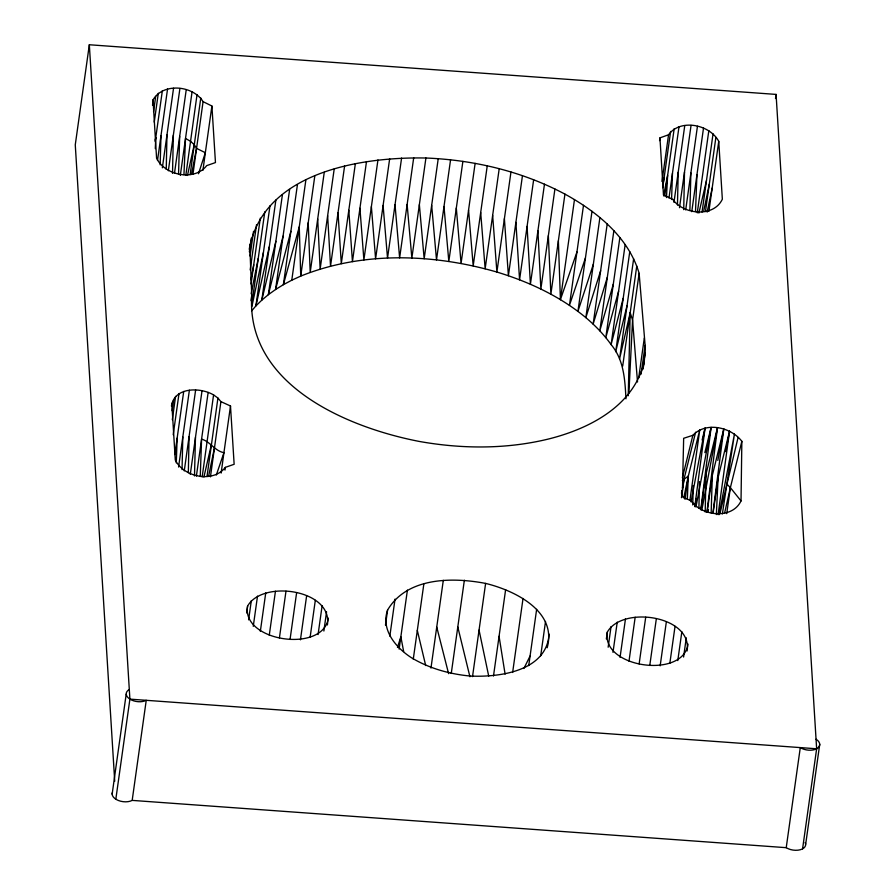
<?xml version="1.0" encoding="UTF-8"?>
<svg xmlns="http://www.w3.org/2000/svg" width="895" height="895" viewBox="0 0 895 895"><rect width="100%" height="100%" fill="white"/><g stroke="black" fill="none" stroke-linecap="round" stroke-linejoin="round"><path stroke-width="1.34" d="M692.864 435.317L683.657 438.293L682.303 496.691L691.41 501.055C702.004 516.247 732.199 519.626 741.026 500.931L741.854 441.302C731.025 427.038 705.864 421.377 692.864 435.317L682.382 477.695M166.246 169.323L166.973 134.977M188.33 472.761L189.069 436.682M683.724 209.665L684.496 172.12M698.917 508.427L699.465 481.588M706.905 512.141L717.488 427.754L706.021 474.104L705.193 512.018M172.522 173.384L173.35 135.19M677.459 205.022L678.209 172.254M182.043 469.618L182.815 436.928M628.234 395.758L630.192 312.747L632.564 320.018L637.52 382.02M194.495 475.961L195.468 437.431M689.911 210.191L690.884 172.97M692.741 504.981L693.289 485.571M160.149 164.814L160.988 135.738M178.552 173.798L179.671 136.376M711.156 512.846L712.319 475.368L723.786 429.018L712.912 512.992M671.574 199.495L672.458 173.362M176.281 462.849L177.143 438.136M200.256 476.532L201.588 439.109C210.493 441.705 214.61 450.879 223.929 452.691L221.143 473.075M695.516 211.589L696.948 174.749M687.315 499.253L688.311 476.095L699.778 429.757L689.944 500.215M155.294 148.615L155.786 137.438L155.227 140.168M183.945 174.693L185.522 138.445L190.49 141.276L194.237 144.654L196.508 148.346L205.335 152.721L202.919 170.374M716.369 514.558L718.103 477.516L729.57 431.166L718.103 514.614M628.905 393.073L632.564 320.018L639.131 273.322C628.402 237.041 596.864 211.679 564.935 194.114C522.266 171.37 474.081 159.948 425.919 158.012C360.953 156.726 263.275 172.008 249.224 249.291M666.473 197.582L667.625 175.375L663.575 195.904M152.542 105.286L153.023 99.882C163.237 82.306 193.163 85.484 203.076 101.65L211.902 106.013L215.46 162.566L206.678 165.631C194.528 181.517 165.15 175.588 156.591 158.303L153.023 99.882L152.665 102.645M643.516 366.48L645.194 352.518L645.127 345.325L639.131 273.322M700.763 509.658L711.1 427.452L704.868 452.613M694.822 506.536L705.059 428.134L702.116 440.049M185.836 175.23L197.045 94.568M190.143 174.525L200.793 97.947M192.973 174.156L203.076 101.65M202.169 476.923L213.569 394.908C200.167 387.054 174.324 386.908 171.426 406.084M207.081 475.995L217.921 398.051L213.569 394.908M210.437 476.856L220.908 401.631L217.921 398.051M802.569 848.852L816.643 748.779L776.077 94.411L89.332 44.75L75.269 144.822L114.717 781.245M153.56 111.528L155.685 96.414M154.253 122.1L158.303 93.259M155.215 141.544L162.353 90.742M157.52 160.373L167.544 89.041M162.353 167.812L173.54 88.269M168.349 170.766L179.906 88.493M174.48 173.328L186.238 89.679M180.32 175.398L192.078 91.749M112.143 794.167L126.206 694.095M211.902 106.013L205.335 152.721L198.489 173.753M115.824 799.201L129.898 699.129L89.332 44.75M172.142 410.749L173.686 399.752M172.31 419.721L175.588 396.373M173.216 434.735L179.011 393.531M174.838 454.559L183.71 391.439M178.586 467.033L189.382 390.231M112.434 792.444A11.646 6.701 8 0 0 118.285 800.454A11.646 6.701 8 0 0 132.18 800.387L146.243 700.315A11.646 6.701 8 0 1 129.898 699.129A11.646 6.701 8 0 1 129.305 689.553M184.258 470.904L195.625 389.985M190.277 474.384L202.024 390.735M196.397 476.062L208.143 392.413M249.358 251.909L251.282 238.171M250.063 256.037L253.531 231.313M220.908 401.631L230.496 405.994L223.929 452.691L216.31 475.055M250.175 269.954L256.541 224.634M224.981 470.099L225.361 467.358L234.143 464.281L230.496 405.994M251.047 283.995L260.3 218.134M251.003 300.72L251.752 295.384L249.794 245.163M251.875 303.718L264.786 211.858M269.977 205.828L255.914 305.9L251.584 310.934M275.873 200.066L261.81 300.138L255.914 305.9L269.305 246.774M282.428 194.595L268.366 294.668L261.81 300.138L275.861 241.292M289.633 189.438L275.57 289.51L268.366 294.668L283.066 236.135M297.442 184.605L283.379 284.677L275.57 289.51L290.886 231.302M291.781 280.202L300.731 276.096L299.277 226.827L283.379 284.677L291.781 280.202L305.844 180.13M246.628 612.952L247.602 606.083C262.582 579.367 332.962 589.615 327.38 624.967M248.62 619.832L251.327 600.601M314.794 176.024L300.731 276.096C362.855 251.059 433.359 253.732 496.893 272.046C528.9 281.791 559.934 296.2 585.845 317.624C595.276 325.601 603.924 334.529 611.106 344.586C623.949 359.857 624.945 379.748 625.963 398.801M253.263 626.332L257.514 596.115M324.258 172.299L310.196 272.371L308.227 222.721M260.333 631.378L265.737 592.926M334.204 168.976L320.142 269.048L317.703 218.995M269.272 635.193L275.447 591.237M344.586 166.067L330.523 266.139L327.637 215.673M279.419 637.889L285.986 591.192M355.371 163.584L341.297 263.656L338.019 212.764M290.047 639.466L296.614 592.77M366.502 161.536L352.44 261.608L348.804 210.28M300.44 639.824L306.616 595.88M310.117 637.307L315.32 600.299M377.947 159.925L363.885 259.998L359.935 208.233M318.072 634.566L322.122 605.725M389.661 158.762L375.598 258.834L371.38 206.622M323.867 631.031L326.563 611.8M401.586 158.057L387.524 258.129L383.094 205.47M413.691 157.811L399.629 257.883L395.031 204.754M425.919 158.012L411.857 258.084L407.135 204.507M438.226 158.683L424.163 258.756L419.363 204.72M450.565 159.802L436.503 259.874L431.67 205.38M385.465 625.146L387.591 610.043C406.968 577.118 452.355 577.062 485.616 583.406C514.457 590.42 557.495 611.162 547.158 647.79M389.828 636.166L395.042 599.079M462.883 161.368L448.82 261.441L443.998 206.499M399.125 649.11L407.415 590.096M475.122 163.371L461.059 263.443L456.316 208.065M413.277 659.145L423.883 583.708M487.249 165.821L473.186 265.893L468.566 210.079M499.209 168.696L485.146 268.768L480.693 212.518M430.965 668.095L443.305 580.34M510.967 171.974L496.893 272.046L492.653 215.393M451.259 673.476L464.36 580.24M522.456 175.666L508.394 275.738L504.4 218.682M533.644 179.738L519.57 279.811L515.889 222.363M472.515 676.631L485.616 583.406M544.473 184.18L530.411 284.252L527.077 226.435M554.922 188.979L540.86 289.051L537.917 230.876M493.492 676.005L505.63 589.615M564.935 194.114L550.872 294.175L548.355 235.676M576.951 251.987L560.415 299.624L574.478 199.551M512.634 672.481L523.038 598.453M583.506 205.291L569.444 305.363L585.431 257.995M591.998 211.298L577.935 311.37L593.34 264.249M528.732 665.589L536.642 609.316M599.907 217.552L585.845 317.624L600.646 270.726M540.703 655.8L545.525 621.454M607.202 224.03L593.139 324.102L607.302 277.394M613.869 230.697L599.807 330.77L613.299 284.241M619.866 237.533L605.792 337.605L618.602 291.222M625.169 244.525L611.106 344.586L623.2 298.315M629.767 251.618L615.704 351.69L627.071 305.497M633.638 258.8L619.564 358.873L630.192 312.747M622.696 366.122L636.759 266.05M659.57 140.616L659.951 137.864L668.554 134.776C680.278 118.386 709.791 124.439 718.741 141.332L722.343 199.216C713.505 217.899 683.321 214.52 672.716 199.328L663.475 194.965L659.951 137.864M661.987 181.472L668.554 134.776M662.714 187.715L670.624 131.442M638.694 377.914L644.299 338.075M664.75 195.904L674.192 128.667M641.077 374.166L645.127 345.325M642.61 369.366L644.478 359.622M642.878 368.997L645.194 352.518M606.351 638.963L607.325 632.094C622.305 605.378 692.685 615.626 687.103 650.978M668.99 197.996L679.014 126.665M608.153 647.219L611.05 626.612M673.969 202.371L684.764 125.557M612.985 652.343L617.237 622.126M679.495 207.707L691.052 125.423M620.056 657.389L625.471 618.926M685.693 209.922L697.451 126.273M691.757 211.69L703.515 128.041M628.995 661.204L635.17 617.248M697.272 212.876L708.829 130.614M702.06 212.003L713.046 133.825M639.142 663.9L645.709 617.203M705.461 211.511L715.877 137.438M708.918 211.298L718.741 141.332M649.77 665.477L656.337 618.781M681.464 497.709L684.149 478.556L695.628 432.207M660.163 665.835L666.339 621.891M685.044 499.365L688.311 476.095L682.314 480.626M669.84 663.318L675.043 626.31M695.012 506.637L696.165 498.425M677.795 660.577L681.845 631.736M701.02 509.68L706.021 474.104M683.59 657.042L686.286 637.811M707.128 512.32L712.319 475.368M713.102 513.092L718.103 477.516M775.506 98.517L776.077 94.411M722.377 513.909L734.448 434.041L719.11 514.636M726.729 513.64L730.376 487.641L741.854 441.302M132.18 800.387L786.224 847.677L800.287 747.605A11.646 6.701 8 0 0 816.643 748.779A11.646 6.701 8 0 0 816.05 739.203M805.668 844.309L819.731 744.237M247.602 606.083C241.281 641.726 323.352 653.406 328.342 618.098M387.591 610.043C380.588 629.756 395.97 647.835 411.622 657.836C429.455 668.498 449.693 674.114 470.3 676.049C499.477 677.437 546.733 671.183 549.082 634.063M607.325 632.094C601.015 667.737 683.075 679.417 688.065 644.109M662.692 186.238L664.056 178.139M681.464 493.346L681.956 490.65M682.449 487.965L684.149 478.556M250.924 279.799L253.732 264.842M691.029 501.894L705.059 428.134M695.974 506.928L711.1 427.452M701.848 509.949L717.488 427.754M707.934 512.343L708.46 509.613M717.812 460.444L723.786 429.018M725.677 451.662L729.57 431.166M191.519 174.346L196.508 148.346M251.137 293.806L258.219 258.565M208.58 476.375L214.341 448.328M703.727 211.03L709.31 184.135M683.758 497.888L688.311 476.095M707.139 212.104L712.185 188.04M251.875 306.537L263.421 252.535M187.458 175.487L194.237 144.654M719.983 513.506L738.073 437.465M724.592 513.081L730.376 487.641L726.606 483.803M203.903 477.08L211.354 444.748M698.883 213.066L706.479 180.522M397.469 647.409L400.859 636.793L403.667 651.56M642.99 366.614C630.449 407.561 588.384 428.817 549.687 438.718C507.073 449.335 462.234 449.111 419.151 441.414C346.555 427.307 245.957 384.57 251.752 295.384M523.877 668.52L530.086 656.013M225.361 467.358C213.211 483.233 183.833 477.303 175.286 460.03L171.806 403.343M129.898 699.129L816.643 748.779M730.376 487.641L741.026 500.931M436.738 627.048L448.596 673.655M457.792 626.947L469.92 676.743M417.316 630.404L425.696 665.544M479.06 630.102L488.726 676.15M499.074 636.311L505.104 674.181M558.379 240.811L560.415 299.624M805.164 842.531A11.646 6.701 8 0 1 800.242 849.758A11.646 6.701 8 0 1 786.224 847.677"/></g></svg>
